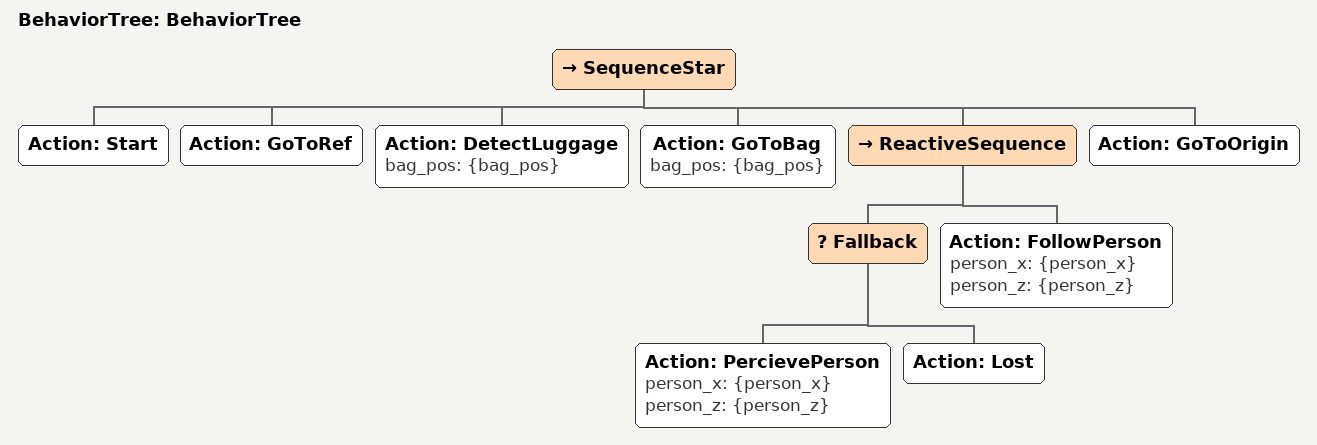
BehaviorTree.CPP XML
<?xml version="1.0"?>
<root main_tree_to_execute="BehaviorTree">
    <BehaviorTree ID="BehaviorTree">
        <SequenceStar>
            <Action ID="Start"/>
            <Action ID="GoToRef"/>
            <Action ID="DetectLuggage" bag_pos="{bag_pos}"/>
            <Action ID="GoToBag" bag_pos="{bag_pos}"/>
            <ReactiveSequence>
                <Fallback>
                    <Action ID="PercievePerson" person_x="{person_x}" person_z="{person_z}"/>
                    <Action ID="Lost"/>
                </Fallback>
                <Action ID="FollowPerson" person_x="{person_x}" person_z="{person_z}"/>
            </ReactiveSequence>
            <Action ID="GoToOrigin"/>
        </SequenceStar>
    </BehaviorTree>
</root>
